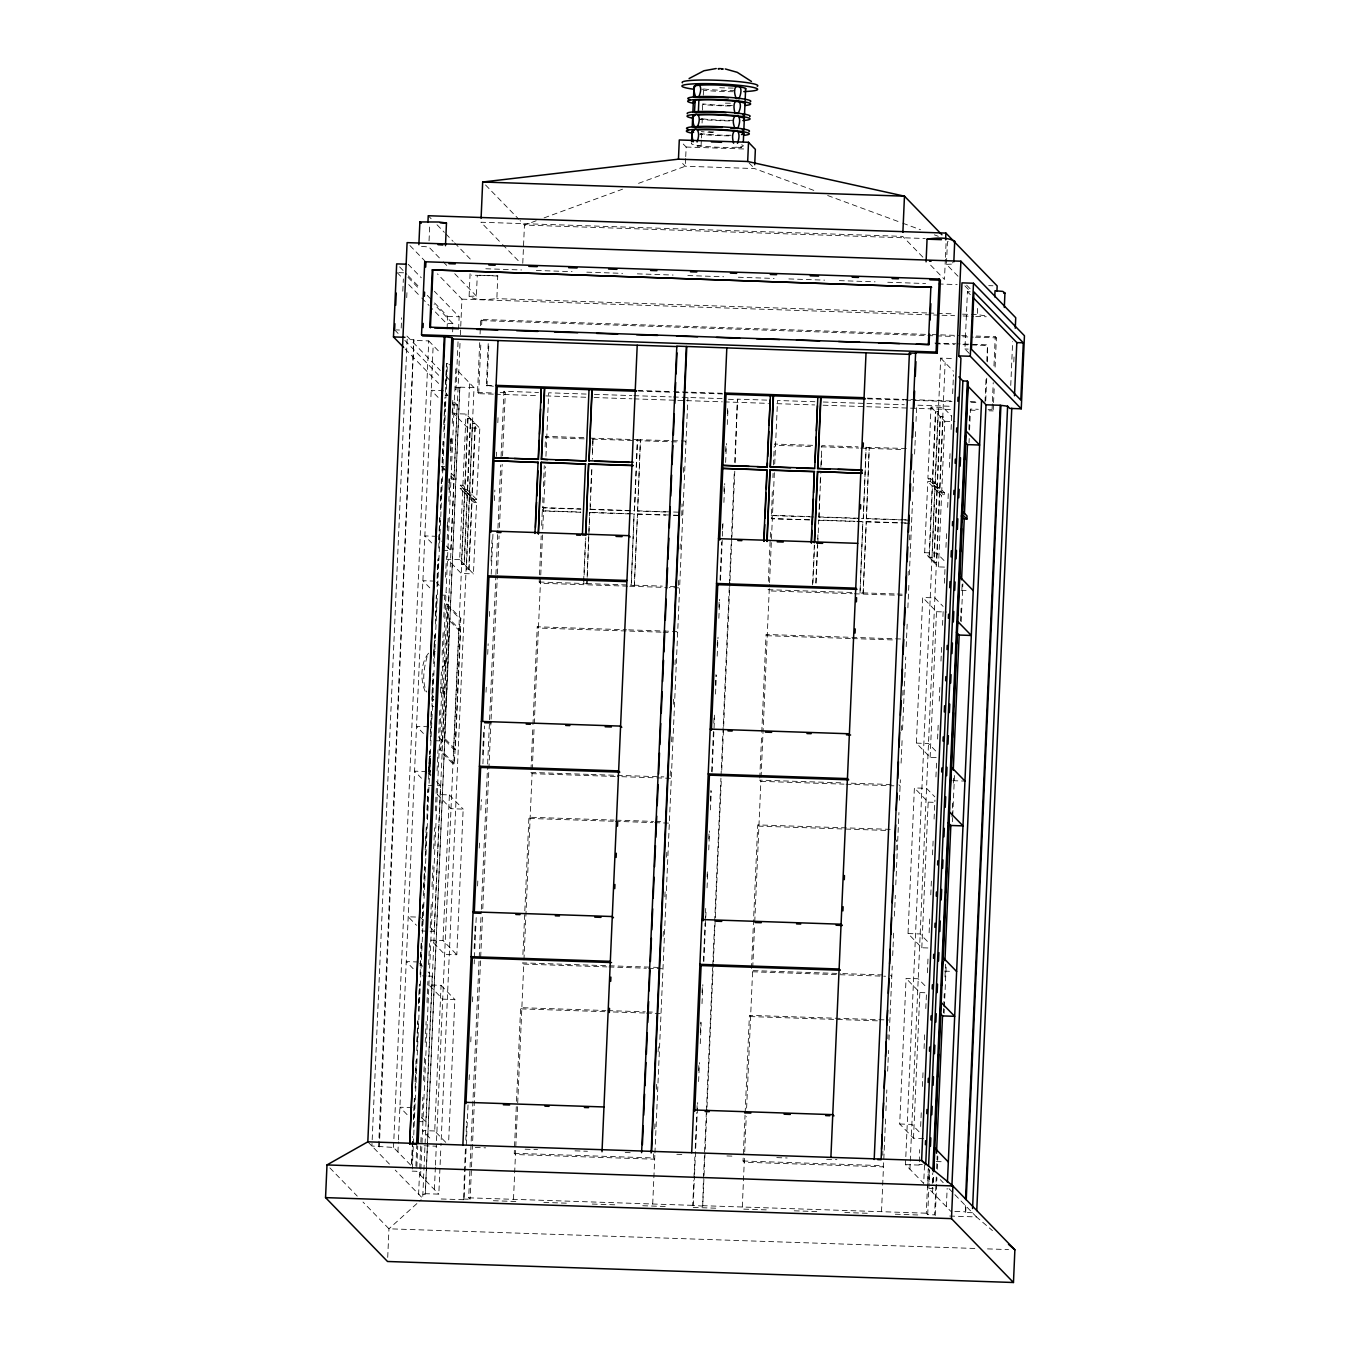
<?xml version="1.0" encoding="UTF-8"?>
<svg xmlns="http://www.w3.org/2000/svg" width="1350" height="1350" viewBox="0 0 1350 1350"><rect width="100%" height="100%" fill="white"/><g stroke="black" fill="none" stroke-linecap="round" stroke-linejoin="round"><path stroke-width="0.75" stroke-dasharray="5 3.75" d="M430.043 761.822L430.127 771.778L430.329 770.799M430.329 760.286L430.279 763.307M429.368 764.572L429.401 763.695M429.553 770.074L430.127 771.778M401.203 328.033L401.642 317.807M402.806 291.212L403.346 278.944M406.721 297.658L406.991 291.398M378.624 1146.268L413.843 339.744L407.126 339.508L371.908 1146.032L393.508 1147.449L411.733 1166.214M379.299 1146.96L379.586 1140.649M379.671 1138.539L413.843 339.744M429.047 240.789L429.773 224.302M387.72 1257.407L388.969 1228.804L421.149 1199.728M393.508 1147.449L428.726 340.909L414.517 340.436M397.946 1152.022L398.385 1141.83M398.469 1139.805L433.164 345.482M447.069 328.911L447.626 316.389L433.063 301.387M411.514 1163.835L412.712 1136.464M413.438 1119.622L414.366 1098.562M415.091 1081.721L416.019 1060.661M416.846 1041.711L417.757 1020.651M418.5 1003.793L419.327 984.842M420.154 965.891L421.166 942.722M421.909 925.881L422.82 904.821M423.562 887.979L424.474 866.919M425.216 850.078L426.229 826.909M426.954 810.067L427.882 789.008M428.608 772.166L429.536 751.106M430.262 734.248L431.274 711.096M432.017 694.237L432.928 673.178M433.671 656.336L434.599 635.276M435.426 616.326L436.337 595.266M437.079 578.424L437.906 559.474M439.746 517.354L438.716 540.759L441.703 541.164M440.454 500.934L441.399 479.452M442.125 462.611L443.07 441.231M443.779 424.693L444.994 397.221M445.534 384.683L446.445 363.623L450.917 363.774M411.817 1164.189L412.796 1141.796M413.421 1127.537L414.686 1098.546M415.142 1088.134L416.407 1059.007M416.779 1050.688L418.044 1021.562M418.5 1011.15L419.681 984.116M421.47 943.211L420.052 975.797L426.127 975.999M423.174 903.943L421.993 930.994L428.085 931.196M423.546 895.624L424.811 866.498M425.267 856.102L426.549 826.959M426.904 818.64L428.186 789.514M428.625 779.254L429.874 750.735M430.312 740.559L431.595 711.433M432.034 701.038L433.215 673.987M433.671 663.576L434.953 634.449M435.409 624.054L436.674 594.928M437.029 586.778L438.278 558.276M438.716 548.049L440.032 518.029M440.404 509.642L441.771 478.204M442.074 471.066L443.374 441.551M443.812 431.544L445.112 401.726M445.517 392.276L446.766 363.774M434.953 639.984L433.62 651.088M412.273 1169.016L413.286 1145.863M413.37 1143.754L416.779 1065.842M416.863 1063.733L420.171 987.93M420.272 985.821L428.642 794.188M428.726 792.079L430.296 756.287M430.38 754.178L435.341 640.457M435.443 638.364L438.75 562.545M438.851 560.436L445.466 408.831M445.551 406.721L447.39 364.601L451.845 364.753M429.688 771.744L430.414 759.459M415.884 1166.096L416.796 1145.036M452.638 331.864L452.993 323.696L434.109 304.239M416.829 1167.075L417.741 1146.015M448.824 482.827L449.01 478.626M450.529 444.066L450.799 437.788M447.221 527.158L447.593 518.771M448.875 489.426L449.331 478.946M450.562 450.681L451.102 438.092M452.199 412.948L452.756 400.376M421.082 1137.291L418.601 1194.142L425.301 1194.362L459.844 387.146L425.301 1194.362M421.909 1118.34L422.82 1097.28M423.562 1080.422L424.575 1057.269M425.216 1042.521L426.127 1021.461M426.971 1002.51L427.882 981.45M428.625 964.609L429.536 943.549M430.279 926.707L431.291 903.538M432.017 886.697L432.945 865.637M433.671 848.796L434.599 827.736M435.324 810.877L436.438 785.616L440.522 785.767L434.16 931.399L430.11 931.264M437.079 770.867L437.991 749.824M438.733 732.966L439.746 709.813M440.471 692.955L441.399 671.895M442.142 655.054L443.138 631.884M443.796 617.153L444.707 596.092M445.534 577.142L446.462 556.082M447.188 539.241L448.116 518.181M448.841 501.322L449.769 480.279M450.596 461.312L451.609 438.159M452.25 423.411L453.161 402.351M420.609 1175.361L420.778 1171.294M420.863 1169.252L455.811 368.837L474.036 387.619L440.944 1145.711M458.038 341.82L455.946 389.812L453.803 387.619L460.519 387.838M458.595 329.299L459.135 316.777L434.379 291.279M444.049 691.116C442.53 698.946 447.036 688.348 440.454 687.167M445.213 664.369L445.281 661.179L444.319 660.926L443.998 665.955L442.108 667.086M417.741 1121.563L425.841 1121.833L432.202 976.202L428.068 971.933M434.362 740.694L442.479 740.964L448.824 595.333L446.074 592.481M442.682 550.26L450.782 550.53L453.904 479.284L450.968 476.263M453.904 479.284L451.237 479.182L451.373 476.061L454.039 476.162L457.144 404.899L454.224 401.878M460.013 343.373L422.685 1198.344L395.246 1170.096M460.367 334.935L461.936 299.143L437.4 273.864M444.218 737.842L449.415 618.857L447.761 618.806L447.019 604.108L445.551 604.058L459.337 618.266L460.806 618.317L454.444 763.965L452.976 763.914L439.189 749.706L440.657 749.756L454.444 763.965L453.701 749.267L458.899 630.298L460.806 618.317L447.019 604.108L440.657 749.756L442.564 737.792L444.218 737.842L455.355 749.334L460.553 630.349L449.415 618.857M464.501 492.851L461.379 564.114L464.046 564.199L467.151 492.952L464.501 492.851L460.097 488.329L460.232 485.207L462.898 485.291L467.303 489.814L470.407 418.567L466.02 414.045L453.853 413.64L467.64 427.832L479.807 428.254L476.685 499.5L474.036 499.416L469.631 494.893L472.432 423.309L475.099 423.411L471.994 494.657L469.327 494.572L464.94 490.05L467.606 490.134L471.994 494.657M479.199 275.248L497.728 275.873L496.868 298.654C488.093 299.379 476.837 300.999 469.091 296.426L470.087 273.763M445.753 1142.336L434.717 1130.979L441.079 985.331L428.912 984.926L442.699 999.135L454.866 999.54L448.588 1143.096M443.036 940.545L449.381 794.914L437.231 794.492L451.018 808.701L463.168 809.106L456.823 954.754L444.656 954.349L430.869 940.14L443.036 940.545L456.823 954.754M464.046 564.199L459.658 559.676L462.763 488.413L460.097 488.329M462.898 485.291L466.02 414.045M467.303 489.814L464.636 489.729L467.741 418.466L470.407 418.567M434.396 1189.569L435.375 1167.176M435.459 1165.134L436.354 1144.783M436.523 1140.615L469.597 383.046M468.754 569.042L464.349 564.519L467.471 493.256L464.805 493.172L469.193 497.694L471.859 497.779L468.754 569.042L466.087 568.958L469.057 569.362L473.445 573.885L476.55 502.622L472.163 498.099L469.496 498.015L466.391 569.278M467.606 490.134L470.711 418.888L467.741 418.466M469.125 296.342L476.381 296.021L477.276 275.417M424.626 1193.67L438.818 1194.142L440.843 1147.821M469.057 569.362L472.163 498.099M476.685 499.5L472.298 494.977L475.419 423.731L472.753 423.63M493.374 394.149L478.659 393.66L477.529 392.479L479.706 342.394M480.077 334.041L480.347 327.78M480.448 325.704L480.718 319.444L930.133 334.513M476.55 502.622L473.884 502.538L474.036 499.416M478.659 393.66L480.853 343.575M481.68 324.793L481.849 320.608L480.718 319.444M493.341 386.252L486.388 385.374L488.261 342.427M487.029 386.032L488.903 343.086M468.028 1104.975L463.877 1199.728L464.316 1173.774M464.417 1171.665L465.429 1148.513M465.801 1140.092L466.627 1121.124M474.154 948.459L475.166 925.29M482.625 754.717L483.638 731.548M491.079 560.992L491.991 539.933M469.125 1079.696L469.496 1071.276M470.779 1041.795L471.15 1033.374M472.534 1001.784L472.888 993.364M474.188 963.883L474.356 959.664M474.458 957.555L476.297 915.452M477.579 885.971L477.951 877.534M479.233 848.053L479.604 839.633M480.887 810.152L481.359 799.622M482.912 763.83L484.566 725.929M486.034 692.229L486.321 685.918M487.704 654.328L488.16 643.798M489.358 616.427L489.712 607.989M491.197 574.307L492.936 534.296M494.404 500.597L494.859 490.067M496.344 456.384L496.53 452.166M497.812 422.685L498.184 414.264M482.439 917.106L470.104 1199.272L468.703 1197.821L481.208 911.436M481.309 909.326L487.553 766.142M487.654 764.033L489.476 721.913M489.577 719.803L495.821 576.619M495.923 574.509L497.846 530.28M497.947 528.188L500.698 465.007M501.069 456.587L503.921 391.298L538.532 392.462M482.794 908.668L490.978 721.254M491.079 719.145L497.323 575.961M497.424 573.851L499.078 535.95M499.449 527.529L502.2 464.349M502.571 455.929L505.322 392.749L503.921 391.298M522.771 263.267L524.441 225.062L520.121 220.607M514.249 1153.305L653.467 1157.963L654.666 1159.211L515.447 1154.537L514.249 1153.305L516.426 1103.372M516.527 1101.279L520.611 1007.657L605.796 1010.526M522.923 954.534L524.745 912.938M524.829 910.845L528.93 817.222L614.115 820.091M615.195 776.452L532.086 773.668L530.871 772.436L532.879 726.654M532.963 724.579L537.233 626.788L626.586 629.792M627.666 586.17L540.388 583.234L539.19 582.002L541.198 535.883M541.671 525.403L542.295 510.739L580.584 512.021M580.989 509.169L542.7 507.887L542.903 497.138M543.358 486.658L544.269 465.699M545.096 446.833L545.552 436.354L583.824 437.636M580.837 512.291L542.565 511.009L542.7 507.887M513.489 1199.34L514.569 1174.905M514.654 1172.863L523.766 964.103L522.568 962.871L651.392 967.191M523.952 959.951L532.086 773.668M532.271 769.517L534.178 725.811M534.263 723.735L540.675 576.99M540.759 574.914L542.666 531.225M542.751 529.149L545.484 466.729M545.94 456.317L548.708 392.799L586.119 394.065M588.921 531.191L589.748 512.342L586.913 583.858L583.521 583.487L585.529 537.384M583.774 583.757L585.799 537.654M586.913 583.858L588.836 533.284M590.136 438.126L637.588 439.712L634.466 510.975L590.153 509.473L590.169 502.926M590.625 492.446L591.722 467.286M592.363 452.621L593.004 437.957L592.346 459.186M590.153 509.473L591.975 467.572M634.348 585.461L637.47 514.198L634.348 585.461L631.226 585.343L634.078 513.827L589.748 512.342M634.466 510.975L637.318 439.442M631.226 585.343L634.078 513.827M637.605 511.076L640.44 439.543L637.605 511.076L665.803 512.021M685.648 158.557L685.311 166.236L636.272 184.174M685.733 156.634L686.154 147.032L682.037 142.796M653.467 1157.963L653.653 1153.811M654.733 1128.836L655.104 1120.517M656.471 1089.315L656.826 1080.996M658.091 1051.869L658.462 1043.533M663.137 936.326L663.508 928.007M664.875 896.805L665.229 888.469M666.596 857.267L666.951 848.947M670.359 770.867L670.089 777.111L671.304 778.342L617.271 776.537M671.642 741.741L671.996 733.404M673.279 704.278L673.633 695.959M675 664.757L675.371 656.438M678.679 580.382L678.409 586.676L679.607 587.908L669.229 587.554M680.062 548.944L680.417 540.557M681.784 515.683L682.02 503.904M683.404 472.466L683.758 464.079M652.708 1203.997L654.851 1155.043M654.936 1152.967L687.926 397.474M701.072 146.104L697.191 145.986L701.072 146.104L701.325 140.012M701.426 137.987L701.595 133.92L700.464 133.718M702.067 123.053L702.253 119.002L700.127 118.733M702.641 110.143L702.202 103.899M703.283 95.226L703.553 89.134L701.933 88.881M706.928 1109.261L702.709 1206.124L692.752 1205.347L693.849 1180.086M693.934 1177.976L694.862 1156.916M695.233 1148.496L696.786 1112.687M696.887 1110.594L697.258 1102.157M698.625 1070.584L698.996 1062.146M700.279 1032.666L700.751 1022.136M702.034 992.655L702.304 986.344M703.417 961.082L705.071 923.164M705.156 921.071L705.712 908.432M707.096 876.842L707.366 870.531M708.75 838.941L709.104 830.52M710.404 801.039L710.859 790.509M711.686 771.542L713.424 731.531M713.796 723.111L714.167 714.69M715.449 685.209L715.922 674.679M717.204 645.199L717.474 638.888M718.858 607.298L719.229 598.877M720.056 579.926L721.71 542.008M722.267 529.386L722.537 523.058M723.921 491.484L724.275 483.047M725.659 451.474L726.03 443.036M727.312 413.556L727.599 407.244M693.191 1205.803L694.474 1176.322M694.558 1174.213L697.697 1102.612M698.608 1081.553L699.435 1062.602M700.262 1043.651L701.19 1022.591M702.017 1003.641L702.844 984.69M703.856 961.521L705.696 919.418M705.78 917.308L706.151 908.888M707.062 887.827L707.805 870.986M708.733 849.926L709.56 830.976M710.471 809.916L711.298 790.965M712.125 771.998L714.606 715.146M715.534 694.086L716.361 675.135M717.188 656.184L718.014 637.234M718.841 618.283L719.668 599.333M720.495 580.382L722.334 538.262M722.419 536.153L722.976 523.513M723.904 502.453L724.731 483.502M725.642 462.443L726.469 443.492M727.296 424.541L728.038 407.7M702.709 1206.124L703.367 1180.389M703.451 1178.297L706.303 1113.007M706.404 1110.898L712.648 967.714M712.749 965.604L714.589 923.484M714.673 921.375L720.934 778.191M721.018 776.081L729.287 586.558M729.388 584.449L731.227 542.329M731.312 540.236L734.349 470.745M734.721 462.307L737.471 399.144L766.969 400.123M707.029 1107.152L713.273 963.951M713.374 961.841L715.213 919.738M715.298 917.629L721.373 778.646M721.744 770.226L729.928 582.795M730.013 580.702L734.788 471.201M735.159 462.763L737.471 399.144M743.04 1160.983L882.259 1165.641L883.474 1166.889L744.255 1162.215L743.04 1160.983L745.048 1115.201M745.133 1113.126L749.402 1015.335L888.621 1020.009M751.461 968.456L757.721 824.901L892.789 829.44M759.763 778.022L761.67 734.333M761.771 732.257L766.041 634.466L901.091 639.006M768.352 581.293L770.192 539.376M770.276 537.283L770.648 528.896M813.814 516.983L771.508 515.565L772.436 488.042M772.892 477.562L773.077 473.377M773.432 464.991L774.259 446.141M809.646 519.969L771.373 518.687L771.508 515.565M742.298 1207.018L744.609 1153.896M744.711 1151.82L746.246 1116.45M746.617 1108.114L752.574 971.781L751.359 970.549L840.712 973.536M752.743 967.629L754.65 923.923M754.751 921.847L760.877 781.346L759.679 780.114L840.712 782.831M761.062 777.195L769.466 584.668M769.551 582.592L774.377 472.331M774.731 464.012L777.516 400.477L814.911 401.743M812.582 584.871L814.32 545.062M812.936 583.048L814.59 545.333M815.805 582.879L817.914 534.684M855.208 518.383L818.944 517.151L819.686 493.83M820.159 483.351L820.513 474.964M820.884 466.594L821.34 456.114M816.075 583.149L817.712 545.434M817.813 543.341L818.167 534.954M818.269 532.862L818.556 520.02L854.82 521.235M818.944 517.151L820.867 473.141M821.239 464.771L821.796 445.635L858.06 446.85M856.828 521.303L862.869 521.505L860.034 593.021L863.156 593.139L866.261 521.876L863.156 593.139M860.034 593.021L862.869 521.505M863.274 518.653L866.126 447.12L863.274 518.653L857.233 518.451M866.396 518.754L869.248 447.221L866.396 518.754L902.661 519.969M882.714 1155.246L882.9 1151.078M887.811 1038.741L887.996 1034.572M896.029 850.382L896.484 839.987M901.26 730.688L901.53 724.444M902.796 695.317L903.167 686.998M908.027 575.488L908.213 571.303M909.579 539.865L909.866 533.571M881.516 1211.676L882.579 1187.257M882.664 1185.216L885.566 1119.032M885.921 1110.713L886.832 1089.906M887.642 1071.191L888.553 1050.384M889.009 1039.972L892.232 966.06M892.688 955.648L893.683 932.766M894.426 916.127L895.32 895.32M895.776 884.908L898.948 812.498M899.471 800.28L900.366 779.777M901.091 763.138L902.104 740.256M902.543 729.844L905.732 657.028M906.188 646.633L907.166 624.088M907.875 607.804L908.871 585.191M909.326 574.779L912.499 501.964M912.954 491.569L913.866 470.762M914.591 454.106L915.57 431.629M916.009 421.453L916.734 405.152L951.345 406.316M923.636 1138.539L913.511 1138.202L899.707 1123.993L906.069 978.362L918.236 978.767L926.505 987.289M927.889 947.97L921.814 947.767L908.027 933.559L914.389 787.928L926.539 788.333L934.824 796.854M936.208 757.536L930.133 757.333L916.346 743.124L922.708 597.493L934.858 597.898L943.127 606.42M931.719 557.314L929.053 557.212L924.666 552.69L927.771 481.444L930.437 481.528L934.824 486.051L932.023 557.634L929.357 557.533L932.462 486.287L935.128 486.371L939.533 490.894L936.866 490.809L932.462 486.287M931.011 407.059L935.415 411.581L938.081 411.666L934.959 482.929L932.293 482.844L927.906 478.322L931.011 407.059L943.177 407.464L951.446 415.986M930.437 481.528L930.572 478.406L927.906 478.322M929.053 557.212L932.158 485.966L927.771 481.444M932.293 482.844L935.415 411.581M932.614 483.148L935.263 483.249L939.668 487.772L937.001 487.671L932.614 483.148L935.719 411.902L938.081 411.666M924.497 1165.084L923.704 1183.41L905.479 1164.628L940.697 358.104L954.889 358.577M945.354 259.318L944.477 279.433L928.631 263.098M945.439 257.31L946.232 239.22M957.994 276.227L946.451 264.347L947.43 241.684L950.383 241.751M944.528 567.101L938.452 566.899L934.065 562.376L937.17 491.13L939.836 491.214L936.714 562.461L933.744 562.056L936.866 490.809M937.001 487.671L940.106 416.424L935.719 411.902M944.359 492.615L941.692 492.514L937.305 487.991L940.41 416.745L943.076 416.829L939.971 488.093L944.359 492.615L944.224 495.737L941.558 495.653L937.17 491.13M909.917 1169.201L910.187 1163.092M910.271 1161.051L945.135 362.677M913.511 1138.202L919.856 992.571L906.069 978.362M921.814 947.767L928.176 802.136L914.389 787.928M930.133 757.333L936.495 611.702L922.708 597.493M938.452 566.899L941.558 495.653M941.692 492.514L944.798 421.267L940.41 416.745M905.479 1164.628L919.688 1165.101L919.637 1149.66M920.649 1126.491L921.392 1109.649M922.404 1086.48L923.046 1071.748M924.058 1048.579L924.784 1031.737M925.796 1008.568L926.454 993.836M927.366 972.776L928.108 955.918M929.121 932.766L929.846 915.908M930.774 894.847L931.5 878.006M932.513 854.837L933.154 840.105M934.082 819.045L934.909 800.094M935.921 776.925L936.562 762.193M937.575 739.024L938.216 724.292M939.229 701.123L939.954 684.281M940.967 661.112L941.625 646.363M942.536 625.303L943.279 608.462M944.376 583.2L945.017 568.451M945.945 547.391L946.671 530.55M947.683 507.381L948.426 490.539M949.438 467.37L950.079 452.638M951.092 429.469L951.733 414.737M952.644 393.677L953.471 374.726M936.259 1176.964L934.605 1214.865L927.703 1214.629L926.302 1213.194L928.243 1168.965M927.669 1187.494L928.496 1168.543M969.283 353.464L964.929 348.975L967.427 291.718L970.684 291.819M928.884 1182.144L929.441 1169.505M927.703 1214.629L929.644 1170.416M932.31 1183.427L932.766 1172.897M932.58 1192.539L932.934 1184.406M933.019 1182.364L933.373 1174.23M933.339 1182.296L933.711 1173.876M936.63 1168.543L937.187 1155.904M943.431 1012.702L943.616 1008.501M943.701 1006.391L944.257 993.752M945 976.911L945.54 964.271M951.986 816.868L952.712 800.027M953.454 783.169L953.826 774.748M960.525 621.034L961.082 608.394M961.909 589.444L962.179 583.116M968.895 429.401L969.536 414.652M935.263 1215.557L936.917 1177.656M937.288 1169.218L937.845 1156.596M944.089 1013.394L944.274 1009.176M944.376 1007.083L946.215 964.963M952.459 821.762L952.644 817.56M952.746 815.451L954.484 775.44M961.2 621.709L962.854 583.808M969.013 442.716L969.199 438.514M969.57 430.076L970.481 409.033L978.328 409.286M984.774 315.698L977.349 314.651L977.704 306.416M946.367 1206.748L947.16 1188.422M985.011 402.114L986.074 377.561M986.799 361.209L987.508 344.841L958.061 343.862M985.736 400.731L986.715 378.236M987.441 361.868L987.508 344.841M993.465 404.663L993.195 410.923L992.048 409.742L992.334 403.481M992.419 401.406L993.246 382.624M993.971 365.918L995.237 336.707L976.337 336.066M993.566 402.57L994.292 385.881M995.102 367.099L996.384 337.888L995.237 336.707M972.388 1212.722L965.689 1212.503L965.284 1205.483M965.689 1212.503L966.043 1204.082M1010.745 385.442L1012.652 341.618M1013.799 361.952L1014.171 353.531M430.059 761.062L430.329 759.628M430.161 759.662L430.312 758.717M497.863 276.007L471.386 275.113M703.536 89.184L701.814 89.269M702.236 119.036L700.498 119.121M701.578 133.971L700.346 134.072M445.23 660.96L444.707 666.326L442.142 667.929M435.324 651.544L433.671 653.029M427.106 656.556C424.119 667.44 421.504 681.649 426.769 692.044M428.591 653.181C420.171 662.917 420.103 682.763 426.313 693.596M536.22 220.759L524.441 225.062L925.239 238.511M544.067 217.89L622.536 189.186M686.154 147.032L744.879 149.006M813.814 190.401L754.532 168.564L685.311 166.236L681.193 162M946.451 264.347L953.707 264.009L952.425 262.592M485.814 268.768L521.589 269.966M536.321 270.456L572.079 271.654M586.811 272.16L622.586 273.358M637.318 273.848L673.093 275.046M687.825 275.552L723.6 276.75M738.332 277.239L774.107 278.438M788.839 278.927L824.614 280.142M839.329 280.631L875.104 281.829M887.743 282.251L925.611 283.534M938.233 283.956L957.184 284.58M988.74 285.643L992.959 285.778M398.739 272.649L403.599 272.801M926.758 312.964L496.868 298.654M928.868 313.031L935.196 313.234M937.305 313.318L954.163 313.875M962.584 314.162L977.349 314.651M461.936 299.143L931.5 314.904M933.609 314.972L939.938 315.191M942.03 315.259L954.669 315.681M963.09 315.968L973.62 316.322M975.729 316.389L986.259 316.744M447.626 316.389L459.135 316.777M932.243 334.598L938.537 334.8M940.646 334.868L959.546 335.509M961.639 335.576L967.933 335.796M481.849 320.608L954.382 336.471M962.786 336.757L973.283 337.112M975.375 337.179L996.384 337.888M452.993 323.696L446.496 323.477L430.515 307.007M934.909 343.069L955.952 343.777M935.55 343.744L954.484 344.368M962.904 344.655L988.149 345.499M396.242 329.906L399.482 330.024M964.929 348.975L968.186 349.093M486.388 385.374L492.699 385.577M637.858 390.454L671.524 391.584M673.633 391.652L722.014 393.289M867.189 398.149L951.345 400.984M970.279 401.608L978.699 401.895M638.516 391.112L672.165 392.243M674.274 392.327L722.672 393.947M867.831 398.824L903.606 400.022M905.698 400.089L951.986 401.642M970.92 402.283L979.341 402.553M459.844 387.146L474.036 387.619M594.422 394.335L631.817 395.601M633.909 395.668L671.304 396.917M673.38 396.984L725.844 398.756M823.23 402.013L904.264 404.73M728.409 399.279L737.927 399.6M500.158 392.58L505.322 392.749M477.529 392.479L497.138 393.137M988.132 409.624L992.048 409.742M495.467 394.217L537.469 395.634M545.873 395.904L585.765 397.254M594.169 397.524L631.969 398.807M634.078 398.874L722.284 401.827M724.376 401.895L768.487 403.38M776.874 403.667L814.691 404.933M823.078 405.219L951.193 409.523M970.093 410.147L978.497 410.434M988.993 410.788L993.195 410.923M445.078 395.128L447.744 395.212L443.357 390.69L431.207 390.285L438.092 397.389M445.399 395.449L448.065 395.533M940.106 416.424L943.076 416.829M453.094 404.764L457.144 404.899M944.798 421.267L954.939 421.605M637.588 439.712L684.771 441.028L685.969 442.277M812.633 445.331L774.343 444.032L775.558 445.281L812.953 446.529M866.379 447.39L909.546 448.571M584.162 438.851L546.75 437.602L545.552 436.354M592.464 439.138L669.347 441.72M671.423 441.788L679.742 442.057M821.273 446.816L858.667 448.065M860.743 448.132L902.306 449.533M441.973 466.374L444.639 466.476M932.158 485.966L934.824 486.051M442.142 469.817L444.808 469.918M937.305 487.991L939.971 488.093M469.631 494.893L472.298 494.977M542.447 507.617L580.719 508.899M589.883 509.203L634.213 510.688M637.335 510.806L671.591 511.954M673.599 512.021L681.649 512.291M771.238 515.295L809.511 516.577M818.691 516.881L858.988 518.231M866.126 518.484L906.424 519.834M904.669 520.037L910.727 520.239M637.2 513.928L671.439 515.076M673.464 515.143L681.514 515.413M809.376 519.699L771.373 518.687M865.991 521.606L906.289 522.956M590.017 512.612L634.331 514.097M637.47 514.198L665.668 515.143M673.717 515.413L679.776 515.616M818.809 520.29L855.073 521.505M857.098 521.572L863.139 521.775M866.261 521.876L902.526 523.091M904.534 523.159L910.592 523.361M436.995 536.321L424.845 535.916L431.73 543.021M924.666 552.69L936.816 553.112L945.084 561.634M934.065 562.376L936.714 562.461M459.658 559.676L447.508 559.271L461.295 573.48L473.445 573.885M464.349 564.519L461.379 564.114M961.099 590.254L969.216 590.524M539.19 582.002L583.521 583.487M586.642 583.588L630.956 585.073M634.078 585.174L662.293 586.136M670.342 586.406L676.401 586.609M851.698 592.481L767.998 589.68L769.196 590.912L852.306 593.713M862.886 592.869L895.118 593.949M897.142 594.017L903.184 594.219M629.741 586.237L667.153 587.486M854.381 593.781L902.171 595.384M435.038 581.124L422.887 580.719L429.773 587.824M440.724 595.063L448.824 595.333M936.495 611.702L946.62 612.039M628.661 629.859L676.451 631.462L677.649 632.711M661.028 632.154L538.447 628.037L537.233 626.788M663.12 632.222L671.423 632.492M850.348 638.499L767.239 635.715L766.041 634.466M852.424 638.567L893.987 639.967M460.553 630.349L458.899 630.298L447.761 618.806M443.762 694.271C441.467 694.069 444.724 688.078 440.623 688.163M433.907 699.823L432.81 699.773L433.688 699.992M433.873 706.641L432.017 706.438L432.051 696.938M428.692 726.756L416.526 726.351L423.427 733.455M916.346 743.124L928.496 743.529L936.782 752.068M455.355 749.334L453.701 749.267L442.564 737.792M952.796 780.688L964.946 781.093M530.871 772.436L589.056 774.377M591.131 774.461L663.862 776.891M851.108 783.186L894.746 784.637M760.877 781.346L844.003 784.148M846.079 784.215L893.869 785.818M426.735 771.559L414.568 771.154L421.47 778.258M429.536 774.174L430.92 774.225M428.355 785.362L434.43 785.565M928.176 802.136L934.251 802.339M616.191 820.159L653.586 821.408M655.678 821.475L663.981 821.762M613.237 821.256L530.128 818.471L528.93 817.222M615.313 821.323L652.725 822.589M654.801 822.656L669.347 823.146L668.132 821.897M885.668 830.402L758.919 826.149L757.721 824.901M908.027 933.559L920.194 933.964L928.463 942.486M944.477 971.123L952.577 971.392M653.467 967.258L659.694 967.461M842.788 973.603L886.427 975.071M523.766 964.103L606.876 966.887M608.951 966.971L646.363 968.22M648.439 968.287L662.985 968.777L661.787 967.528M752.574 971.781L885.549 976.252M418.416 961.993L406.266 961.588L413.151 968.692M428.152 976.067L432.202 976.202M919.856 992.571L925.948 992.773M607.871 1010.593L645.283 1011.842M647.359 1011.909L655.661 1012.196M604.918 1011.69L521.809 1008.906L520.611 1007.657M613.237 1011.96L644.406 1013.006M646.481 1013.091L661.028 1013.563L659.829 1012.331M877.365 1020.836L750.617 1016.584L749.402 1015.335M412.054 1107.624L399.904 1107.219L408.173 1115.741M899.707 1123.993L911.874 1124.398L920.143 1132.92M434.717 1130.979L422.55 1130.574L432.202 1140.514M936.158 1161.557L944.274 1161.827M424.102 1145.779L436.32 1146.201M475.267 1147.5L485.646 1147.854M525.133 1149.171L537.604 1149.592M574.999 1150.858L587.469 1151.263M625.185 1152.529L633.623 1152.816M676.839 1154.267L685.277 1154.554M726.924 1155.954L735.227 1156.224M776.79 1157.625L787.168 1157.979M826.656 1159.296L836.916 1159.65M918.996 1164.392L922.354 1164.51M412.172 1171.125L416.644 1171.277L438.818 1194.142M954.855 1211.456L964.997 1211.794M468.703 1197.821L692.752 1205.347M702.27 1205.668L926.302 1213.194M463.219 1199.053L470.104 1199.272M441.214 1198.969L463.877 1199.728M493.341 1200.724L516.493 1201.5M543.847 1202.411L567 1203.188M592.245 1204.048L617.507 1204.892M642.752 1205.736L668.014 1206.579M693.259 1207.423L718.521 1208.284M743.766 1209.128L769.028 1209.971M794.273 1210.815L817.425 1211.591M844.779 1212.519L867.932 1213.296M895.286 1214.207L918.439 1214.983M949.691 1216.029L976.472 1216.941L992.469 1230.626M974.835 1248.463L388.969 1228.804L363.015 1202.057M987.491 1248.885L1008.551 1249.594M421.521 246.392L428.777 246.966L441.771 260.348M827.651 195.514L900.771 222.463M902.745 223.189L920.531 229.736M934.369 234.849L938.317 236.301M432.135 694.845L433.721 697.123M966.634 285.154L970.971 289.609M964.896 285.863L970.717 291.853M967.427 291.718L970.346 294.705M922.877 257.158L902.711 236.385L480.921 222.227L501.086 243M940.697 358.104L953.404 371.199M749.048 162.911L754.532 168.564M930.572 478.406L934.959 482.929M939.836 491.214L944.224 495.737M929.357 557.533L933.744 562.056M485.544 184.984L518.687 219.122M502.521 244.485L519.801 262.305M428.237 215.73L431.156 218.751M437.012 224.775L444.336 232.335M445.804 233.837L453.127 241.38M454.596 242.899L472.179 261.006M443.205 261.832L448.976 267.773M454.748 273.712L476.381 296.021M409.978 245.599L427.292 263.452M408.173 264.262L421.284 277.762M399.583 266.878L406.856 274.387M408.308 275.889L419.968 287.887M427.241 295.38L431.612 299.886M407.97 277.29L419.58 289.271M898.897 784.789L900.096 786.021M397.119 272.582L402.924 278.573M408.729 284.563L420.356 296.527M421.808 298.029L429.064 305.505M428.726 340.909L440.049 352.586M406.924 336.066L440.319 370.474M446.124 376.464L450.495 380.953M394.622 329.856L398.976 334.344M404.781 340.335L441.096 377.747M405.118 348.924L438.615 383.434M470.711 418.888L475.099 423.411M475.419 423.731L479.807 428.254M451.102 473.141L454.039 476.162M442.277 466.695L446.664 471.218M460.232 485.207L464.636 489.729M441.568 466.577L444.504 469.597M462.763 488.413L467.151 492.952M467.471 493.256L471.859 497.779M469.496 498.015L473.884 502.538M890.578 975.223L891.776 976.455M446.394 546.008L450.782 550.53M436.421 582.542L439.172 585.394M940.292 1179.664L943.211 1182.668M949.05 1188.675L953.421 1193.181M954.889 1194.683L976.472 1216.941M932.124 1187.646L933.069 1188.608L928.614 1188.456L950.805 1211.321M438.328 736.712L442.479 740.964M430.245 763.222L430.312 758.498M428.102 772.976L430.869 775.811M436.388 781.498L440.522 785.767M449.381 794.914L463.168 809.106M423.124 920.042L420.373 917.19L408.206 916.785L416.492 925.307M430.026 927.146L434.16 931.399M419.799 963.411L422.55 966.246M441.079 985.331L454.866 999.54M421.706 1117.581L425.841 1121.833M367.824 1141.83L389.424 1164.071M329.873 1167.902L357.261 1196.117M430.296 772.149A9.281 0.945 -88.1 0 1 428.946 767.61A9.281 0.945 -88.1 0 1 430.346 755.73M732.409 105.367A25.988 2.531 2.5 0 1 702.709 103.866M730.266 105.975A31.489 3.071 2.5 0 1 702.574 104.507M734.957 90.399A25.988 2.531 2.5 0 1 703.367 88.931M728.966 135.844A31.489 3.071 2.5 0 1 699.536 134.19M733.641 120.268A25.988 2.531 2.5 0 1 702.051 118.8M729.608 120.909A31.489 3.071 2.5 0 1 700.194 119.256M741.623 144.821A25.988 2.531 2.5 0 1 719.888 147.302A25.988 2.531 2.5 0 1 691.723 143.134M713.762 132.047A25.988 2.531 2.5 0 1 707.282 131.574M730.384 103.224A31.489 3.071 2.5 0 1 722.385 103.056M731.109 135.236A25.988 2.531 2.5 0 1 701.409 133.734M712.867 132.536A31.489 3.071 2.5 0 1 701.376 131.625M733.168 91.716A37.867 3.696 2.5 0 1 704.227 90.383M733.32 88.088A37.867 3.696 2.5 0 1 719.752 87.733M737.606 147.285L741.471 147.471L737.606 147.285"/><path stroke-width="1.5" d="M325.552 1197.619L326.987 1164.932L367.824 1141.83L921.628 1160.426L952.897 1185.941L1014.879 1249.813L1013.462 1282.5L387.534 1261.491L325.552 1197.619L951.463 1218.628L1013.462 1282.5M403.667 347.423L393.474 336.926L396.664 263.874L406.266 264.195M394.622 329.856L394.875 323.713M395.685 305.302L396.225 293.034M367.824 1141.83L407.093 242.629L960.896 261.208L1015.74 317.723L1015.267 328.252M418.871 244.671L419.884 221.94L439.037 222.007L446.462 223.037L445.483 245.7M677.261 346.579L453.212 339.052L451.811 337.601L444.251 336.69L422.685 335.964L421.538 334.783L424.727 261.748L939.263 279.011L940.393 280.192L937.204 353.227L915.638 352.502L881.094 1159.717L877.635 1159.599M423.039 327.611L423.225 323.443M424.406 296.308L424.592 292.14M425.689 267.098L425.874 262.929L424.727 261.748M427.933 222.413L428.237 215.73L945.894 233.094L997.161 285.93L996.941 290.942M432.27 269.899L931.534 287.297L432.27 269.899L429.773 327.173L929.036 344.571L929.492 334.344M430.414 327.831L432.911 270.557M444.251 336.69L409.708 1143.906L416.593 1144.125L451.811 337.601M409.708 1143.906L444.909 337.382M418.095 1143.484L453.212 339.052M481.089 218.211L482.676 182.014L678.459 159.165L747.681 161.494L904.466 196.172L941.912 234.765M462.881 1145.053L498.015 340.554M493.746 460.704L538.329 462.459L493.746 460.704L493.881 457.583L538.464 459.337L539.291 440.471M610.318 961.318L471.099 956.661L472.314 957.892L465.952 1103.524L464.754 1102.292L603.973 1106.966M474.356 911.014L480.634 767.458L479.419 766.226L618.638 770.884M482.676 720.579L488.936 577.024L487.738 575.792L626.957 580.466M490.894 532.237L494.016 460.974M508.241 458.325L494.151 457.852L497.256 386.589L496.057 385.358L635.276 390.032L636.474 391.264L497.256 386.589M534.954 533.452L538.059 462.189M538.194 459.068L541.316 387.804L540.945 402.756M535.494 527.428L536.591 502.284M536.861 495.99L537.958 470.846M539.561 434.194L540.658 409.033M541.198 462.291L538.346 533.824L541.198 462.291L585.782 464.062L541.451 462.561M547.627 459.641L541.333 459.169L544.438 387.906M541.586 459.439L544.708 388.192M585.512 463.776L582.407 535.039L585.529 535.14L588.634 463.894L632.964 465.379M555.694 459.911L585.917 460.924L589.022 389.677M592.144 389.779L589.039 461.042L591.891 389.509M585.799 535.41L588.634 463.894M602.016 1151.753L637.217 345.229M609.356 1012.5L609.525 1008.332M610.706 981.298L610.892 977.13M614.756 888.638L614.942 884.486M616.123 857.436L616.309 853.267M617.473 826.234L617.659 822.066M678.459 159.165L679.286 139.961L748.508 142.29L755.359 149.361L754.701 164.717M641.604 1152.647L676.822 346.123L910.811 354.409L909.411 352.957L874.192 1159.498M642.414 1144.682L643.241 1125.731M643.697 1115.201L644.608 1094.141M644.979 1085.721L645.992 1062.551M646.363 1054.131L647.291 1033.071M647.747 1022.541L648.658 1001.481M649.114 990.951L650.042 969.891M650.413 961.47L651.426 938.301M651.78 929.88L652.708 908.82M653.164 898.29L654.092 877.247M654.548 866.717L655.459 845.657M655.83 837.236L656.758 816.176M657.214 805.646L658.125 784.586M658.597 774.056L659.509 752.996M659.88 744.576L660.791 723.516M661.264 712.986L662.175 691.926M662.631 681.396L663.559 660.336M663.93 651.915L664.841 630.855M665.297 620.325L666.225 599.265M666.681 588.735L667.609 567.692M667.963 559.254L668.891 538.211M669.347 527.681L670.275 506.621M670.731 496.091L671.642 475.031M672.114 464.501L672.941 445.551M673.397 435.021L674.308 413.961M674.781 403.431L675.692 382.371M676.063 373.95L676.974 352.89M691.588 141.767L692.027 131.608M692.246 126.832L692.685 116.674A25.988 2.531 2.5 0 1 694.862 115.476M692.888 111.898L693.343 101.739M693.546 96.964L693.984 86.805A25.988 2.531 2.5 0 1 720.647 85.185A25.988 2.531 2.5 0 1 745.436 89.201M693.191 141.851C688.331 124.723 703.215 125.297 697.072 141.986M694.541 127.086C687.639 110.295 704.852 109.839 697.292 127.17M698.372 112.117L694.491 111.983L695.199 99.714L698.895 99.934L698.372 112.117L697.123 112.252M695.858 97.217C688.686 80.511 706.59 79.903 698.591 97.301M651.122 1152.967L686.34 346.444M651.645 1151.314L686.779 346.899M733.59 143.218C728.747 126.073 743.614 126.664 737.471 143.336M734.957 128.436C728.055 111.78 745.217 111.054 737.691 128.52M735.008 113.4C729.877 94.095 746.314 99.006 737.961 113.619M736.256 98.567C729.354 81.911 746.516 81.203 738.99 98.668M691.689 1152.731L726.806 348.233M766.311 489.004L767.138 470.138L722.537 468.382L722.672 465.261L767.273 467.016L767.441 462.831M694.744 1111.202L701.106 965.571L699.908 964.339L839.126 968.996L840.324 970.245L701.106 965.571M703.063 920.784L709.425 775.136L708.227 773.904L847.446 778.579L848.644 779.811L709.425 775.136M711.383 730.35L717.744 584.702L716.529 583.47L855.748 588.144L856.963 589.376L717.744 584.702M722.807 468.653L719.702 539.916L718.487 538.667L857.706 543.341M749.132 466.408L722.942 465.531L726.047 394.267L724.849 393.036L864.067 397.71L865.266 398.942L726.047 394.267M743.344 141.463L743.698 133.346M744.339 118.412L743.816 130.596A25.988 2.531 2.5 0 0 742.264 129.887M744.998 103.478L744.458 115.661A25.988 2.531 2.5 0 0 742.922 114.953M745.116 100.727L745.656 88.543M747.681 161.494L748.508 142.29M763.763 541.131L766.867 469.868L722.537 468.382M767.002 466.746L770.377 395.752M764.016 541.401L764.758 524.627M765.028 518.349L766.125 493.189M767.728 456.536L768.825 431.392M769.095 425.098L770.192 399.954M766.884 541.232L769.989 469.969L814.32 471.471L813.662 492.699M790.543 467.792L770.124 466.847L773.229 395.601M767.138 541.502L769.989 469.969M770.394 467.117L773.499 395.871M811.198 542.717L814.32 471.471M796.584 467.994L814.708 468.602L817.83 397.356M811.468 542.987L812.008 530.415M812.295 524.121L813.392 498.977M814.995 462.324L816.092 437.181M816.362 430.886L817.459 405.743M814.32 542.818L817.442 471.572L862.026 473.327L817.442 471.572M829.929 469.125L817.577 468.45L820.682 397.187M814.674 540.996L817.695 471.842M817.83 468.72L820.952 397.457M830.891 1157.406L866.025 352.907M861.756 473.057L861.891 469.935L817.577 468.45M842.923 910.879L843.109 906.728M844.29 879.677L844.459 875.509M855.056 633.066L855.225 628.914M856.406 601.864L856.592 597.696M860.473 508.95L860.659 504.765M863.173 447.154L863.342 442.952M902.88 232.369L904.466 196.172L482.676 182.014M881.55 1149.188L882.191 1134.456M882.934 1117.597L883.575 1102.866M884.216 1088.117L884.942 1071.276M885.6 1056.544L886.241 1041.795M886.967 1024.954L887.608 1010.205M888.351 993.364L888.992 978.615M889.633 963.883L890.274 949.134M890.933 934.403L891.658 917.561M892.299 902.812L893.042 885.971M893.683 871.222L894.426 854.381M895.067 839.633L895.708 824.901M896.349 810.152L897.092 793.311M897.733 778.562L898.459 761.721M899.1 746.989L899.758 732.24M900.484 715.399L901.125 700.65M901.766 685.918L902.509 669.06M903.15 654.328L903.791 639.579M904.433 624.847L905.175 608.006M905.816 593.258L906.559 576.416M907.2 561.667L907.841 546.936M908.483 532.187L909.225 515.346M909.866 500.597L910.609 483.756M911.25 469.007L911.891 454.275M912.617 437.434L913.275 422.685M913.916 407.953L914.642 391.095M915.283 376.363L915.941 361.614M926.083 261.832L927.062 239.169C934.875 238.005 947.16 236.773 954.72 241.279L953.826 261.866M928.395 343.896L930.892 286.639M930.116 320.017L930.825 303.666M937.204 353.227L936.073 352.063L939.263 279.011M945.608 239.794L945.894 233.094M960.896 261.208L921.628 1160.426L925.712 1164.628L960.93 358.104L958.787 355.894L961.976 282.859L973.485 283.247L1024.447 335.745L1021.258 408.797L1009.749 408.409L1007.606 406.198L1000.215 405.27L986.006 404.798L967.781 386.016L967.258 398.233M925.391 1144.716L925.577 1140.649M926.741 1113.649L926.927 1109.481M928.108 1082.43L928.294 1078.279M929.475 1051.228L929.661 1047.06M930.842 1020.026L931.028 1015.858M932.192 988.892L932.377 984.825M933.525 958.365L933.711 954.281M934.875 927.366L935.061 923.214M936.242 896.164L936.427 891.996M937.609 864.962L937.794 860.794M941.659 771.998L941.844 767.931M943.009 741.099L943.194 736.931M944.291 711.973L944.561 705.729M945.641 680.771L945.827 676.603M947.008 649.553L947.194 645.401M948.375 618.351L948.561 614.183M949.708 587.672L949.978 581.563M951.058 556.909L951.328 550.665M952.425 525.707L952.594 521.539M953.775 494.488L953.961 490.337M955.142 463.286L955.327 459.118M956.509 432.068L956.694 427.916M957.859 401.304L958.028 397.238M928.581 1166.434L962.888 380.97L958.922 376.869M930.454 1146.353L930.825 1137.915M931.821 1114.763L932.192 1106.342M933.12 1085.282L933.491 1076.861M934.504 1053.692L934.858 1045.271M935.871 1022.102L936.242 1013.681M937.17 992.621L937.524 984.201M938.537 961.031L938.908 952.611M939.836 931.551L940.292 921.021M941.203 899.961L941.659 889.431M942.587 868.371L942.958 859.95M943.971 836.798L944.325 828.36M945.253 807.317L945.709 796.787M946.637 775.727L946.991 767.306M948.004 744.137L948.375 735.716M949.388 712.547L949.759 704.126M950.67 683.066L951.041 674.646M951.969 653.586L952.425 643.056M953.336 621.996L953.809 611.466M954.72 590.406L955.091 581.985M956.104 558.816L956.475 550.395M957.386 529.335L957.842 518.805M958.77 497.762L959.141 489.324M960.154 466.172L960.508 457.751M932.867 1170.787L967.342 381.105L962.888 380.97M933.559 1170.146L934.537 1147.753L948.324 1161.962M934.892 1139.434L935.888 1116.551M936.259 1108.215L937.254 1085.332M937.626 1077.013L938.621 1054.131M938.891 1047.887L939.988 1022.912M940.258 1016.685L941.338 991.929M941.608 985.821L942.671 961.386M942.941 955.243L944.021 930.268M944.291 924.024L945.388 899.066M945.658 892.823L946.755 867.847M947.025 861.621L948.122 836.646M948.392 830.402L949.388 807.604M949.742 799.47L950.805 775.035M952.155 744.002L951.159 766.884L964.946 781.093M952.425 737.758L953.522 712.783M953.792 706.556L954.889 681.581M955.159 675.337L956.256 650.379M956.526 644.136L957.521 621.253L971.308 635.462L959.158 635.04L956.391 632.205M957.791 615.144L958.854 590.709M959.209 582.559L960.204 559.811M960.542 551.964L961.571 528.592M961.841 522.366L962.955 496.446M963.191 491.147L964.288 466.189M964.558 459.945L965.655 434.97M965.925 428.777L966.988 404.342M933.812 1171.766L968.287 382.084L967.342 381.105M1021.258 408.797L970.296 356.282L973.485 283.247M936.529 1153.221L942.519 1015.909L939.769 1013.074M944.933 960.711L950.839 825.474L948.071 822.639M953.252 770.276L959.158 635.04M961.571 579.774L964.221 518.991L961.284 515.987M964.44 513.776L967.461 444.606L964.541 441.602M964.221 518.991L966.887 519.092L967.022 515.953L962.634 511.431M947.43 1182.313L981.585 400.224M951.902 1186.059L986.006 404.798M951.463 1218.628L952.897 1185.941L326.987 1164.932M994.764 296.916L995.034 290.723L1002.78 291.398L1004.94 293.017L1004.316 307.446M965.554 1199.171L1000.215 405.27M966.229 1199.863L1000.89 405.979M972.574 1208.52L1007.606 406.198M976.759 1210.612L1011.774 408.274M1014.491 395.769L1016.82 342.596L973.249 297.709M1023.3 342.816L1020.802 400.089L971.426 349.194L973.924 291.938L1023.3 342.816L1016.82 342.596M954.703 241.363L953.606 241.616M1004.94 293.017L1003.826 293.372M695.149 97.048L699.013 97.183M693.849 126.917L697.714 127.052M735.548 98.415L739.429 98.533M739.952 86.366L736.206 86.282M734.906 113.349L738.653 113.417M734.248 128.284L738.112 128.402M689.091 78.536L703.958 70.757L716.226 68.529M699.384 85.101L695.672 84.881M721.642 69.221C727.414 69.019 715.348 68.023 718.824 69.053M929.526 261.225L931.095 261.225M440.286 222.834L446.462 223.037M927.062 239.169L941.49 239.659M448.976 263.706L455.271 263.908M488.869 265.039L495.18 265.241M528.778 266.372L537.182 266.659M568.671 267.722L577.074 267.992M608.58 269.055L616.984 269.342M650.582 270.473L656.876 270.675M690.491 271.806L696.786 272.008M730.384 273.139L736.678 273.358M770.293 274.489L776.587 274.691M810.186 275.822L818.589 276.109M852.188 277.223L858.499 277.442M892.097 278.573L898.391 278.775M929.897 279.838L938.301 280.125M434.616 327.966L457.768 328.742M476.702 329.383L497.745 330.092M516.679 330.716L537.722 331.425M554.546 331.999L577.682 332.775M596.616 333.399L617.659 334.108M636.592 334.749L657.636 335.458M676.569 336.082L697.612 336.791M716.546 337.433L739.682 338.209M756.523 338.766L779.659 339.559M796.5 340.116L819.636 340.892M838.569 341.533L859.612 342.242M878.546 342.866L899.589 343.575M916.414 344.149L929.036 344.571M421.538 334.783L936.073 352.063M909.411 352.957L916.296 353.194L915.638 352.502M393.474 336.926L404.983 337.314M958.787 355.894L970.296 356.282M967.461 444.606L979.627 445.028L965.841 430.819M541.333 459.169L585.917 460.924M588.769 460.755L633.099 462.257M770.124 466.847L814.455 468.332M514.283 458.528L538.464 459.337M595.08 461.244L629.336 462.392M757.198 466.678L767.273 467.016M837.979 469.395L862.161 470.205M588.904 464.164L633.217 465.649M770.259 470.239L814.573 471.741M489.696 530.989L628.914 535.663L630.112 536.912M496.935 532.44L500.968 532.575M576.619 535.106L580.652 535.241M616.005 536.423L622.063 536.642M737.826 540.523L741.859 540.658M777.212 541.839L783.253 542.042M816.598 543.156L822.656 543.358M488.936 577.024L626.079 581.631M481.376 721.423L620.595 726.097L621.793 727.329M710.184 729.101L849.386 733.776M484.667 722.739L490.894 722.942M526.213 724.123L530.364 724.275M565.701 725.456L569.852 725.591M605.171 726.773L611.415 726.992M728.004 730.907L732.156 731.042M765.399 732.156L771.643 732.358M806.962 733.556L811.114 733.691M846.45 734.873L850.601 735.024M480.634 767.458L619.836 772.133M950.839 825.474L962.989 825.879L949.202 811.688M473.057 911.858L612.276 916.532L613.491 917.764M701.865 919.536L841.084 924.21L842.282 925.442L836.055 925.239M474.272 913.106L480.499 913.309M515.818 914.49L519.986 914.625M555.306 915.823L559.457 915.958M594.776 917.139L601.02 917.359M715.534 921.189L721.761 921.409M755.021 922.522L761.248 922.725M796.567 923.923L800.719 924.058M472.314 957.892L611.533 962.567M942.519 1015.909L954.669 1016.314L940.882 1002.122M693.546 1109.97L832.764 1114.644L833.962 1115.876M503.347 1104.789L509.591 1104.992M544.911 1106.173L549.062 1106.325M584.398 1107.506L588.549 1107.641M705.139 1111.556L709.29 1111.691M744.626 1112.889L750.853 1113.092M784.097 1114.206L790.341 1114.425M825.66 1115.606L829.811 1115.741M438.041 244.671L442.834 245.025M736.56 101.368L735.429 101.166M735.261 131.237L734.13 131.034M725.254 68.951L737.218 72.309L751.444 81.439M698.439 115.071A25.988 2.531 2.5 0 1 734.974 116.303L735.126 116.201M1008.484 1244.329L1014.879 1249.813M962.499 514.569L966.887 519.092M959.479 576.45L973.266 590.659M419.867 222.024L421.166 223.358M942.84 957.319L956.627 971.528M688.551 129.532A31.489 3.071 2.5 0 1 714.876 126.529L723.094 126.917A31.489 3.071 2.5 0 1 749.031 131.574M743.833 135.338A31.489 3.071 2.5 0 0 722.976 129.668L714.758 129.279A31.489 3.071 2.5 0 0 692.297 133.161M687.336 113.738A31.489 3.071 2.5 0 1 715.534 111.594L723.735 111.983A31.489 3.071 2.5 0 1 749.672 116.64M745.133 105.469A31.489 3.071 2.5 0 0 724.275 99.799L716.074 99.411A31.489 3.071 2.5 0 0 693.596 103.292M742.837 120.555A31.489 3.071 2.5 0 0 723.617 114.733L715.416 114.345A31.489 3.071 2.5 0 0 692.955 118.226M689.85 99.664A31.489 3.071 2.5 0 1 716.192 96.66L724.393 97.048A31.489 3.071 2.5 0 1 750.33 101.706M738.956 131.912A25.988 2.531 2.5 0 1 741.504 134.544M693.579 132.317A25.988 2.531 2.5 0 1 694.221 130.41M697.781 130.005A25.988 2.531 2.5 0 1 734.316 131.22M698.558 112.32A25.988 2.531 2.5 0 1 726.148 112.691M694.879 102.465A25.988 2.531 2.5 0 1 695.52 100.541M699.097 100.136A25.988 2.531 2.5 0 1 729.861 100.761A25.988 2.531 2.5 0 1 744.778 104.136M739.597 116.977A25.988 2.531 2.5 0 1 744.12 119.07M697.916 127.254A25.988 2.531 2.5 0 1 722.199 127.406M730.704 128.064A25.988 2.531 2.5 0 1 734.434 128.469M699.216 97.386A25.988 2.531 2.5 0 1 728.426 97.875M711.416 141.936A25.988 2.531 2.5 0 1 721.541 142.341M693.984 89.269A37.867 3.696 2.5 0 1 693.343 83.886A37.867 3.696 2.5 0 1 747.967 86.434A37.867 3.696 2.5 0 1 743.816 91.581M682.341 82.789A37.867 3.696 2.5 0 1 721.187 80.409A37.867 3.696 2.5 0 1 757.299 86.265"/></g></svg>
